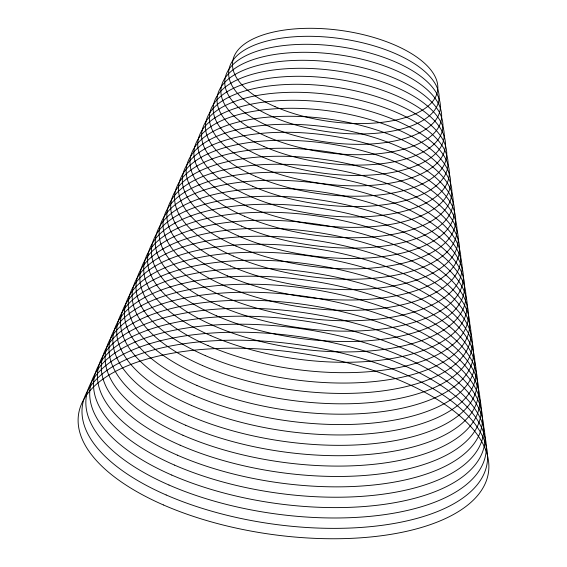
<?xml version="1.0" encoding="UTF-8"?>
<svg xmlns="http://www.w3.org/2000/svg" width="567" height="567" viewBox="0 0 567 567"><rect width="100%" height="100%" fill="white"/><g stroke="black" fill="none" stroke-linecap="round" stroke-linejoin="round"><path stroke-width="0.85" d="M163.388 504.935A206.998 91.712 8 0 0 487.833 475.784A206.998 91.712 8 0 0 199.286 349.683A206.998 91.712 8 0 0 163.388 504.935M166.181 494.977A204.411 90.571 8 0 0 486.571 466.194A204.411 90.571 8 0 0 201.625 341.667A204.411 90.571 8 0 0 166.181 494.977M168.973 485.019A201.824 89.423 8 0 0 485.302 456.605A201.824 89.423 8 0 0 203.971 333.651A201.824 89.423 8 0 0 168.973 485.019M171.766 475.061A199.237 88.275 8 0 0 484.041 447.009A199.237 88.275 8 0 0 206.317 325.635A199.237 88.275 8 0 0 171.766 475.061M174.558 465.11A196.65 87.127 8 0 0 482.779 437.419A196.65 87.127 8 0 0 208.656 317.619A196.65 87.127 8 0 0 174.558 465.11M177.351 455.152A194.063 85.986 8 0 0 481.518 427.823A194.063 85.986 8 0 0 211.002 309.603A194.063 85.986 8 0 0 177.351 455.152M180.143 445.194A191.469 84.837 8 0 0 480.256 418.233A191.469 84.837 8 0 0 213.348 301.587A191.469 84.837 8 0 0 180.143 445.194M182.935 435.236A188.882 83.689 8 0 0 478.995 408.644A188.882 83.689 8 0 0 215.694 293.571A188.882 83.689 8 0 0 182.935 435.236M185.728 425.278A186.295 82.541 8 0 0 477.726 399.048A186.295 82.541 8 0 0 218.033 285.555A186.295 82.541 8 0 0 185.728 425.278M188.52 415.327A183.708 81.4 8 0 0 476.464 389.458A183.708 81.4 8 0 0 220.379 277.539A183.708 81.4 8 0 0 188.52 415.327M191.313 405.37A181.121 80.252 8 0 0 475.203 379.862A181.121 80.252 8 0 0 222.725 269.523A181.121 80.252 8 0 0 191.313 405.37M194.105 395.412A178.534 79.104 8 0 0 473.941 370.272A178.534 79.104 8 0 0 225.071 261.507A178.534 79.104 8 0 0 194.105 395.412M196.898 385.454A175.947 77.955 8 0 0 472.68 360.683A175.947 77.955 8 0 0 227.41 253.492A175.947 77.955 8 0 0 196.898 385.454M199.69 375.496A173.36 76.807 8 0 0 471.411 351.086A173.36 76.807 8 0 0 229.755 245.476A173.36 76.807 8 0 0 199.69 375.496M202.483 365.545A170.773 75.666 8 0 0 470.149 341.497A170.773 75.666 8 0 0 232.101 237.46A170.773 75.666 8 0 0 202.483 365.545M205.275 355.587A168.186 74.518 8 0 0 468.888 331.908A168.186 74.518 8 0 0 234.44 229.444A168.186 74.518 8 0 0 205.275 355.587M208.068 345.629A165.599 73.37 8 0 0 467.626 322.311A165.599 73.37 8 0 0 236.786 221.428A165.599 73.37 8 0 0 208.068 345.629M210.86 335.671A163.012 72.222 8 0 0 466.365 312.722A163.012 72.222 8 0 0 239.132 213.412A163.012 72.222 8 0 0 210.86 335.671M213.653 325.713A160.426 71.081 8 0 0 465.103 303.125A160.426 71.081 8 0 0 241.478 205.396A160.426 71.081 8 0 0 213.653 325.713M216.445 315.762A157.839 69.932 8 0 0 463.834 293.536A157.839 69.932 8 0 0 243.817 197.38A157.839 69.932 8 0 0 216.445 315.762M219.238 305.804A155.245 68.784 8 0 0 462.573 283.947A155.245 68.784 8 0 0 246.163 189.364A155.245 68.784 8 0 0 219.238 305.804M222.03 295.846A152.658 67.636 8 0 0 461.311 274.35A152.658 67.636 8 0 0 248.509 181.348A152.658 67.636 8 0 0 222.03 295.846M224.83 285.888A150.071 66.495 8 0 0 460.05 264.761A150.071 66.495 8 0 0 250.855 173.332A150.071 66.495 8 0 0 224.83 285.888M227.622 275.931A147.484 65.347 8 0 0 458.788 255.164A147.484 65.347 8 0 0 253.194 165.316A147.484 65.347 8 0 0 227.622 275.931M230.415 265.98A144.897 64.199 8 0 0 457.526 245.575A144.897 64.199 8 0 0 255.54 157.3A144.897 64.199 8 0 0 230.415 265.98M233.207 256.022A142.31 63.05 8 0 0 456.258 235.985A142.31 63.05 8 0 0 257.886 149.284A142.31 63.05 8 0 0 233.207 256.022M236 246.064A139.723 61.909 8 0 0 454.996 226.389A139.723 61.909 8 0 0 260.225 141.275A139.723 61.909 8 0 0 236 246.064M238.792 236.106A137.136 60.761 8 0 0 453.735 216.8A137.136 60.761 8 0 0 262.571 133.259A137.136 60.761 8 0 0 238.792 236.106M241.585 226.148A134.549 59.613 8 0 0 452.473 207.203A134.549 59.613 8 0 0 264.917 125.243A134.549 59.613 8 0 0 241.585 226.148M244.377 216.197A131.962 58.465 8 0 0 451.212 197.614A131.962 58.465 8 0 0 267.263 117.227A131.962 58.465 8 0 0 244.377 216.197M247.169 206.239A129.375 57.324 8 0 0 449.943 188.024A129.375 57.324 8 0 0 269.601 109.211A129.375 57.324 8 0 0 247.169 206.239M249.962 196.281A126.788 56.176 8 0 0 448.681 178.428A126.788 56.176 8 0 0 271.947 101.195A126.788 56.176 8 0 0 249.962 196.281M252.754 186.323A124.201 55.027 8 0 0 447.42 168.838A124.201 55.027 8 0 0 274.293 93.179A124.201 55.027 8 0 0 252.754 186.323M255.547 176.365A121.607 53.879 8 0 0 446.158 159.242A121.607 53.879 8 0 0 276.639 85.163A121.607 53.879 8 0 0 255.547 176.365M258.339 166.415A119.02 52.738 8 0 0 444.897 149.653A119.02 52.738 8 0 0 278.978 77.147A119.02 52.738 8 0 0 258.339 166.415M261.132 156.457A116.433 51.59 8 0 0 443.635 140.063A116.433 51.59 8 0 0 281.324 69.131A116.433 51.59 8 0 0 261.132 156.457M263.924 146.499A113.847 50.442 8 0 0 442.366 130.467A113.847 50.442 8 0 0 283.67 61.116A113.847 50.442 8 0 0 263.924 146.499M266.717 136.541A111.26 49.294 8 0 0 441.105 120.877A111.26 49.294 8 0 0 286.009 53.1A111.26 49.294 8 0 0 266.717 136.541M269.509 126.59A108.673 48.152 8 0 0 439.843 111.281A108.673 48.152 8 0 0 288.355 45.084A108.673 48.152 8 0 0 269.509 126.59M272.302 116.632A106.086 47.004 8 0 0 438.582 101.691A106.086 47.004 8 0 0 290.701 37.068A106.086 47.004 8 0 0 272.302 116.632M275.094 106.674A103.499 45.856 8 0 0 437.32 92.102A103.499 45.856 8 0 0 293.047 29.052A103.499 45.856 8 0 0 275.094 106.674"/></g></svg>
